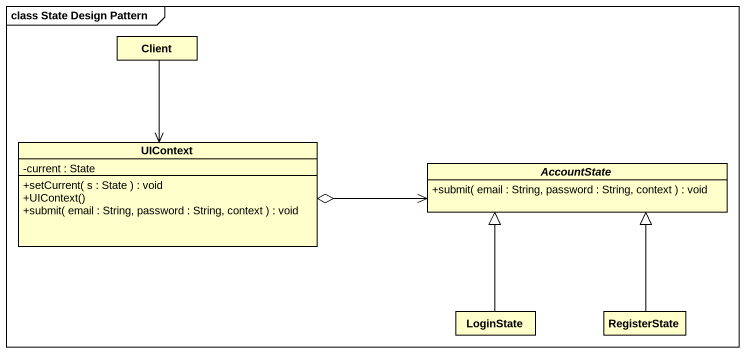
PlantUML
@startuml
mainframe class State Design Pattern
hide circle
hide empty members
skinparam classAttributeIconSize 0
class Client
class UIContext {
  -current : State
  +setCurrent( s : State ) : void
  +UIContext()
  +submit( email : String, password : String, context ) : void
}
abstract class AccountState {
  +submit( email : String, password : String, context ) : void
}
class LoginState
class RegisterState
Client --> UIContext
UIContext o-right-> AccountState
LoginState -up-|> AccountState
RegisterState -up-|> AccountState
@enduml
